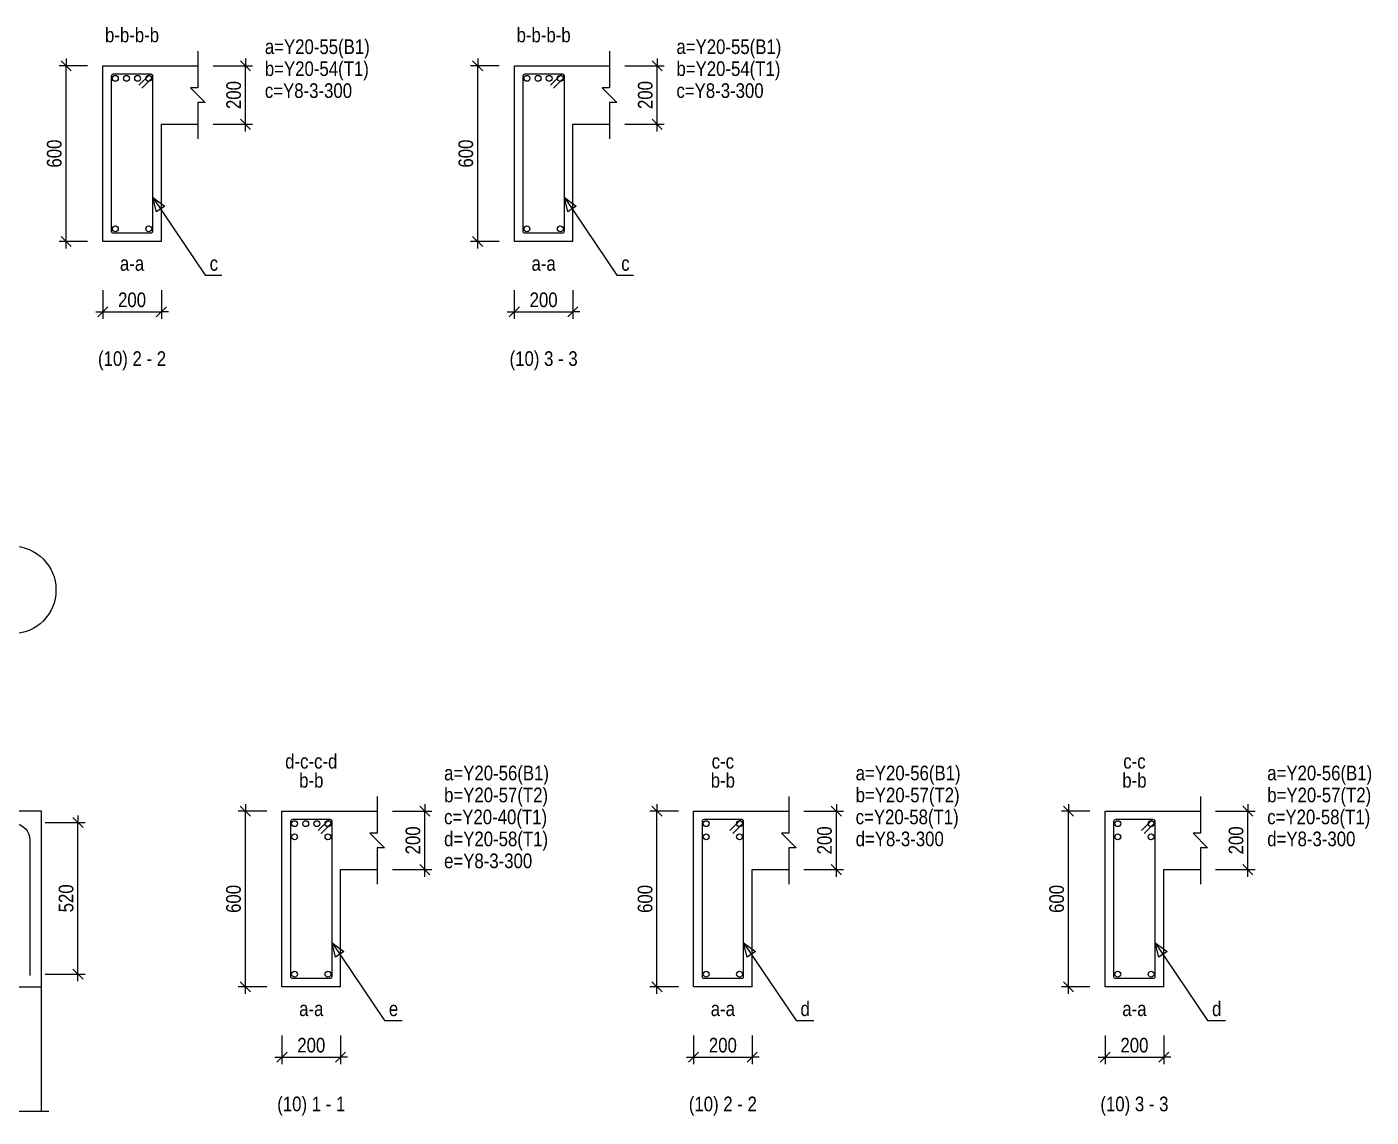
# Model space of a CAD drawing. Extents: x 0 to 206258, y -403073 to 0.
# Drawn here: x 62645 to 71823, y -273364 to -265919 of the extents above; entities that cross this region are included whole.
import ezdxf
from ezdxf.enums import TextEntityAlignment as Align
from ezdxf.lldxf.tags import DXFTag

# ---------------------------------------------------------------- set-up
doc = ezdxf.new("R2010")
doc.units = 0
doc.header["$LTSCALE"] = 1000
for name, color, linetype in [('Axis Circle(Dir 2)', 150, 'Continuous'), ('Break Line', 5, 'Continuous'), ('Dimension Line', 5, 'Continuous'), ('Leader Line', 5, 'Continuous'), ('Link Line', 3, 'Continuous'), ('Rebar Label', 6, 'Continuous'), ('Rebar Line', 7, 'Continuous'), ('Section Label', 1, 'Continuous'), ('Top Rebar Label', 6, 'Continuous'), ('Top Rebar Line', 7, 'Continuous')]:
    doc.layers.add(name, color=color, linetype=linetype)
for name, color, linetype, true_color in [('Back Elevation Line', 191, 'HIDDEN2', 0xd4aaff), ('Beam Line(D)', 112, 'Continuous', 0x00bd5e), ('Link Label', 94, 'Continuous', 0x008100)]:
    doc.layers.add(name, color=color, linetype=linetype, true_color=true_color)
doc.styles.add('Dimension Text', font='ARIALN.TTF', dxfattribs={"height": 100})
doc.styles.add('Link Label', font='ARIALN.TTF', dxfattribs={"height": 100})
doc.styles.add('Rebar Label', font='ARIALN.TTF', dxfattribs={"height": 100})
doc.styles.add('Section Label', font='ARIALN.TTF', dxfattribs={"height": 100})
doc.styles.add('Top Rebar Label', font='ARIALN.TTF', dxfattribs={"height": 100})
tags = doc.linetypes.add('HIDDEN2', pattern=[0.1875, 0.125, -0.0625]).pattern_tags.tags
tags[6:7] = [DXFTag(74, 4), DXFTag(75, 0), DXFTag(340, '0'), DXFTag(46, 0.0), DXFTag(50, 0.0), DXFTag(44, 0.0), DXFTag(45, 0.0)]
tags[4:5] = [DXFTag(74, 4), DXFTag(75, 0), DXFTag(340, '0'), DXFTag(46, 0.0), DXFTag(50, 0.0), DXFTag(44, 0.0), DXFTag(45, 0.0)]
doc.dimstyles.new('BEAM', dxfattribs={"dimtxt": 100, "dimasz": 30, "dimexe": 48.3, "dimexo": 103.5, "dimgap": 30, "dimtad": 1, "dimtoh": 1, "dimdec": 1, "dimlfac": 0.5, "dimdsep": 46, "dimtxsty": 'Dimension Text', "dimblk": 'PCDIM_TICK', "dimcen": 0.09, "dimclrd": 5, "dimclre": 5, "dimclrt": 5, "dimadec": 1, "dimazin": 0, "dimtp": 1, "dimtm": 1, "dimtfac": 1, "dimtdec": 4, "dimtofl": 0, "dimtmove": 0, "dimatfit": 3, "dimfxl": 1, "dimtolj": 1, "dimtzin": 0, "dimarcsym": 0})

# ---------------------------------------------------------------- blocks, each defined once
blk = doc.blocks.new('PCDIM_TICK')
at = {"layer": 'Dimension Line', "color": 0, "transparency": 33554687}
for p, q in [((1.15, 1.15), (-1.15, -1.15)), ((1.61, 0), (0, 0))]:
    blk.add_line(p, q, dxfattribs=at)
blk = doc.blocks.new('*U3423')
at = {"layer": 'Dimension Line', "color": 5, "true_color": 0x0000ff, "transparency": 16777216}
for p, q in [((63916.7, -266184.3), (64186.5, -266184.3)), ((64138.2, -266584.3), (64138.2, -266184.3)), ((63916.7, -266584.3), (64186.5, -266584.3))]:
    blk.add_line(p, q, dxfattribs=at)
at = {"layer": 'Dimension Line', "color": 5, "true_color": 0x0000ff, "transparency": 16777216, "xscale": 30, "yscale": 30}
for p, rotation in [((64138.2, -266184.3), 89.99999999999447), ((64138.2, -266584.3), 269.9999999999834)]:
    blk.add_blockref('PCDIM_TICK', p, dxfattribs=dict(at, rotation=rotation))
at = {"layer": 'Dimension Line', "color": 5, "true_color": 0x0000ff, "transparency": 16777216, "insert": (64108.2, -266384.3), "char_height": 100, "width": 182.775, "attachment_point": 8, "rotation": 90, "style": 'Dimension Text'}
blk.add_mtext('200', dxfattribs=at)
blk = doc.blocks.new('*U3424')
at = {"layer": 'Dimension Line', "color": 5, "true_color": 0x0000ff, "transparency": 16777216}
for p, q in [((63059.7, -266184.3), (62864.9, -266184.3)), ((62913.2, -267384.3), (62913.2, -266184.3)), ((63059.7, -267384.3), (62864.9, -267384.3))]:
    blk.add_line(p, q, dxfattribs=at)
at = {"layer": 'Dimension Line', "color": 5, "true_color": 0x0000ff, "transparency": 16777216, "xscale": 30, "yscale": 30}
for p, rotation in [((62913.2, -266184.3), 89.99999999999447), ((62913.2, -267384.3), 269.9999999999834)]:
    blk.add_blockref('PCDIM_TICK', p, dxfattribs=dict(at, rotation=rotation))
at = {"layer": 'Dimension Line', "color": 5, "true_color": 0x0000ff, "transparency": 16777216, "insert": (62883.2, -266784.3), "char_height": 100, "width": 181.97, "attachment_point": 8, "rotation": 90, "style": 'Dimension Text'}
blk.add_mtext('600', dxfattribs=at)
blk = doc.blocks.new('*U3425')
at = {"layer": 'Dimension Line', "color": 5, "true_color": 0x0000ff, "transparency": 16777216}
for p, q in [((63163.2, -267717.8), (63163.2, -267912.6)), ((63563.2, -267717.8), (63563.2, -267912.6)), ((63163.2, -267864.3), (63563.2, -267864.3))]:
    blk.add_line(p, q, dxfattribs=at)
at = {"layer": 'Dimension Line', "color": 5, "true_color": 0x0000ff, "transparency": 16777216, "xscale": 30, "yscale": 30, "rotation": 180.0000000000004}
blk.add_blockref('PCDIM_TICK', (63163.2, -267864.3), dxfattribs=at)
at = {"layer": 'Dimension Line', "color": 5, "true_color": 0x0000ff, "transparency": 16777216, "xscale": 30, "yscale": 30}
blk.add_blockref('PCDIM_TICK', (63563.2, -267864.3), dxfattribs=at)
at = {"layer": 'Dimension Line', "color": 5, "true_color": 0x0000ff, "transparency": 16777216, "insert": (63363.2, -267834.3), "char_height": 100, "width": 182.775, "attachment_point": 8, "style": 'Dimension Text'}
blk.add_mtext('200', dxfattribs=at)
blk = doc.blocks.new('*U3426')
at = {"layer": 'Dimension Line', "color": 5, "true_color": 0x0000ff, "transparency": 16777216}
for p, q in [((66726.9, -266184.3), (66996.7, -266184.3)), ((66948.4, -266584.3), (66948.4, -266184.3)), ((66726.9, -266584.3), (66996.7, -266584.3))]:
    blk.add_line(p, q, dxfattribs=at)
at = {"layer": 'Dimension Line', "color": 5, "true_color": 0x0000ff, "transparency": 16777216, "xscale": 30, "yscale": 30}
for p, rotation in [((66948.4, -266184.3), 89.99999999999447), ((66948.4, -266584.3), 269.9999999999834)]:
    blk.add_blockref('PCDIM_TICK', p, dxfattribs=dict(at, rotation=rotation))
at = {"layer": 'Dimension Line', "color": 5, "true_color": 0x0000ff, "transparency": 16777216, "insert": (66918.4, -266384.3), "char_height": 100, "width": 182.775, "attachment_point": 8, "rotation": 90, "style": 'Dimension Text'}
blk.add_mtext('200', dxfattribs=at)
blk = doc.blocks.new('*U3427')
at = {"layer": 'Dimension Line', "color": 5, "true_color": 0x0000ff, "transparency": 16777216}
for p, q in [((65869.9, -266184.3), (65675.1, -266184.3)), ((65723.4, -267384.3), (65723.4, -266184.3)), ((65869.9, -267384.3), (65675.1, -267384.3))]:
    blk.add_line(p, q, dxfattribs=at)
at = {"layer": 'Dimension Line', "color": 5, "true_color": 0x0000ff, "transparency": 16777216, "xscale": 30, "yscale": 30}
for p, rotation in [((65723.4, -266184.3), 89.99999999999447), ((65723.4, -267384.3), 269.9999999999834)]:
    blk.add_blockref('PCDIM_TICK', p, dxfattribs=dict(at, rotation=rotation))
at = {"layer": 'Dimension Line', "color": 5, "true_color": 0x0000ff, "transparency": 16777216, "insert": (65693.4, -266784.3), "char_height": 100, "width": 181.97, "attachment_point": 8, "rotation": 90, "style": 'Dimension Text'}
blk.add_mtext('600', dxfattribs=at)
blk = doc.blocks.new('*U3428')
at = {"layer": 'Dimension Line', "color": 5, "true_color": 0x0000ff, "transparency": 16777216}
for p, q in [((65973.4, -267717.8), (65973.4, -267912.6)), ((66373.4, -267717.8), (66373.4, -267912.6)), ((65973.4, -267864.3), (66373.4, -267864.3))]:
    blk.add_line(p, q, dxfattribs=at)
at = {"layer": 'Dimension Line', "color": 5, "true_color": 0x0000ff, "transparency": 16777216, "xscale": 30, "yscale": 30, "rotation": 180.0000000000004}
blk.add_blockref('PCDIM_TICK', (65973.4, -267864.3), dxfattribs=at)
at = {"layer": 'Dimension Line', "color": 5, "true_color": 0x0000ff, "transparency": 16777216, "xscale": 30, "yscale": 30}
blk.add_blockref('PCDIM_TICK', (66373.4, -267864.3), dxfattribs=at)
at = {"layer": 'Dimension Line', "color": 5, "true_color": 0x0000ff, "transparency": 16777216, "insert": (66173.4, -267834.3), "char_height": 100, "width": 182.775, "attachment_point": 8, "style": 'Dimension Text'}
blk.add_mtext('200', dxfattribs=at)
blk = doc.blocks.new('*U3464')
at = {"layer": 'Dimension Line', "color": 5, "true_color": 0x0000ff, "transparency": 16777216}
for p, q in [((65140.5, -271274.3), (65410.3, -271274.3)), ((65362, -271674.3), (65362, -271274.3)), ((65140.5, -271674.3), (65410.3, -271674.3))]:
    blk.add_line(p, q, dxfattribs=at)
at = {"layer": 'Dimension Line', "color": 5, "true_color": 0x0000ff, "transparency": 16777216, "xscale": 30, "yscale": 30}
for p, rotation in [((65362, -271274.3), 89.99999999999447), ((65362, -271674.3), 269.9999999999834)]:
    blk.add_blockref('PCDIM_TICK', p, dxfattribs=dict(at, rotation=rotation))
at = {"layer": 'Dimension Line', "color": 5, "true_color": 0x0000ff, "transparency": 16777216, "insert": (65332, -271474.3), "char_height": 100, "width": 182.775, "attachment_point": 8, "rotation": 90, "style": 'Dimension Text'}
blk.add_mtext('200', dxfattribs=at)
blk = doc.blocks.new('*U3465')
at = {"layer": 'Dimension Line', "color": 5, "true_color": 0x0000ff, "transparency": 16777216}
for p, q in [((64283.5, -271274.3), (64088.7, -271274.3)), ((64137, -272474.3), (64137, -271274.3)), ((64283.5, -272474.3), (64088.7, -272474.3))]:
    blk.add_line(p, q, dxfattribs=at)
at = {"layer": 'Dimension Line', "color": 5, "true_color": 0x0000ff, "transparency": 16777216, "xscale": 30, "yscale": 30}
for p, rotation in [((64137, -271274.3), 89.99999999999447), ((64137, -272474.3), 269.9999999999834)]:
    blk.add_blockref('PCDIM_TICK', p, dxfattribs=dict(at, rotation=rotation))
at = {"layer": 'Dimension Line', "color": 5, "true_color": 0x0000ff, "transparency": 16777216, "insert": (64107, -271874.3), "char_height": 100, "width": 181.97, "attachment_point": 8, "rotation": 90, "style": 'Dimension Text'}
blk.add_mtext('600', dxfattribs=at)
blk = doc.blocks.new('*U3466')
at = {"layer": 'Dimension Line', "color": 5, "true_color": 0x0000ff, "transparency": 16777216}
for p, q in [((64387, -272807.8), (64387, -273002.6)), ((64787, -272807.8), (64787, -273002.6)), ((64387, -272954.3), (64787, -272954.3))]:
    blk.add_line(p, q, dxfattribs=at)
at = {"layer": 'Dimension Line', "color": 5, "true_color": 0x0000ff, "transparency": 16777216, "xscale": 30, "yscale": 30, "rotation": 180.0000000000004}
blk.add_blockref('PCDIM_TICK', (64387, -272954.3), dxfattribs=at)
at = {"layer": 'Dimension Line', "color": 5, "true_color": 0x0000ff, "transparency": 16777216, "xscale": 30, "yscale": 30}
blk.add_blockref('PCDIM_TICK', (64787, -272954.3), dxfattribs=at)
at = {"layer": 'Dimension Line', "color": 5, "true_color": 0x0000ff, "transparency": 16777216, "insert": (64587, -272924.3), "char_height": 100, "width": 182.775, "attachment_point": 8, "style": 'Dimension Text'}
blk.add_mtext('200', dxfattribs=at)
blk = doc.blocks.new('*U3467')
at = {"layer": 'Dimension Line', "color": 5, "true_color": 0x0000ff, "transparency": 16777216}
for p, q in [((67950.7, -271274.3), (68220.5, -271274.3)), ((68172.2, -271674.3), (68172.2, -271274.3)), ((67950.7, -271674.3), (68220.5, -271674.3))]:
    blk.add_line(p, q, dxfattribs=at)
at = {"layer": 'Dimension Line', "color": 5, "true_color": 0x0000ff, "transparency": 16777216, "xscale": 30, "yscale": 30}
for p, rotation in [((68172.2, -271274.3), 89.99999999999447), ((68172.2, -271674.3), 269.9999999999834)]:
    blk.add_blockref('PCDIM_TICK', p, dxfattribs=dict(at, rotation=rotation))
at = {"layer": 'Dimension Line', "color": 5, "true_color": 0x0000ff, "transparency": 16777216, "insert": (68142.2, -271474.3), "char_height": 100, "width": 182.775, "attachment_point": 8, "rotation": 90, "style": 'Dimension Text'}
blk.add_mtext('200', dxfattribs=at)
blk = doc.blocks.new('*U3468')
at = {"layer": 'Dimension Line', "color": 5, "true_color": 0x0000ff, "transparency": 16777216}
for p, q in [((67093.7, -271274.3), (66898.9, -271274.3)), ((66947.2, -272474.3), (66947.2, -271274.3)), ((67093.7, -272474.3), (66898.9, -272474.3))]:
    blk.add_line(p, q, dxfattribs=at)
at = {"layer": 'Dimension Line', "color": 5, "true_color": 0x0000ff, "transparency": 16777216, "xscale": 30, "yscale": 30}
for p, rotation in [((66947.2, -271274.3), 89.99999999999447), ((66947.2, -272474.3), 269.9999999999834)]:
    blk.add_blockref('PCDIM_TICK', p, dxfattribs=dict(at, rotation=rotation))
at = {"layer": 'Dimension Line', "color": 5, "true_color": 0x0000ff, "transparency": 16777216, "insert": (66917.2, -271874.3), "char_height": 100, "width": 181.97, "attachment_point": 8, "rotation": 90, "style": 'Dimension Text'}
blk.add_mtext('600', dxfattribs=at)
blk = doc.blocks.new('*U3469')
at = {"layer": 'Dimension Line', "color": 5, "true_color": 0x0000ff, "transparency": 16777216}
for p, q in [((67197.2, -272807.8), (67197.2, -273002.6)), ((67597.2, -272807.8), (67597.2, -273002.6)), ((67197.2, -272954.3), (67597.2, -272954.3))]:
    blk.add_line(p, q, dxfattribs=at)
at = {"layer": 'Dimension Line', "color": 5, "true_color": 0x0000ff, "transparency": 16777216, "xscale": 30, "yscale": 30, "rotation": 180.0000000000004}
blk.add_blockref('PCDIM_TICK', (67197.2, -272954.3), dxfattribs=at)
at = {"layer": 'Dimension Line', "color": 5, "true_color": 0x0000ff, "transparency": 16777216, "xscale": 30, "yscale": 30}
blk.add_blockref('PCDIM_TICK', (67597.2, -272954.3), dxfattribs=at)
at = {"layer": 'Dimension Line', "color": 5, "true_color": 0x0000ff, "transparency": 16777216, "insert": (67397.2, -272924.3), "char_height": 100, "width": 182.775, "attachment_point": 8, "style": 'Dimension Text'}
blk.add_mtext('200', dxfattribs=at)
blk = doc.blocks.new('*U3470')
at = {"layer": 'Dimension Line', "color": 5, "true_color": 0x0000ff, "transparency": 16777216}
for p, q in [((70760.9, -271274.3), (71030.7, -271274.3)), ((70982.4, -271674.3), (70982.4, -271274.3)), ((70760.9, -271674.3), (71030.7, -271674.3))]:
    blk.add_line(p, q, dxfattribs=at)
at = {"layer": 'Dimension Line', "color": 5, "true_color": 0x0000ff, "transparency": 16777216, "xscale": 30, "yscale": 30}
for p, rotation in [((70982.4, -271274.3), 89.99999999999447), ((70982.4, -271674.3), 269.9999999999834)]:
    blk.add_blockref('PCDIM_TICK', p, dxfattribs=dict(at, rotation=rotation))
at = {"layer": 'Dimension Line', "color": 5, "true_color": 0x0000ff, "transparency": 16777216, "insert": (70952.4, -271474.3), "char_height": 100, "width": 182.775, "attachment_point": 8, "rotation": 90, "style": 'Dimension Text'}
blk.add_mtext('200', dxfattribs=at)
blk = doc.blocks.new('*U3471')
at = {"layer": 'Dimension Line', "color": 5, "true_color": 0x0000ff, "transparency": 16777216}
for p, q in [((69903.9, -271274.3), (69709.1, -271274.3)), ((69757.4, -272474.3), (69757.4, -271274.3)), ((69903.9, -272474.3), (69709.1, -272474.3))]:
    blk.add_line(p, q, dxfattribs=at)
at = {"layer": 'Dimension Line', "color": 5, "true_color": 0x0000ff, "transparency": 16777216, "xscale": 30, "yscale": 30}
for p, rotation in [((69757.4, -271274.3), 89.99999999999447), ((69757.4, -272474.3), 269.9999999999834)]:
    blk.add_blockref('PCDIM_TICK', p, dxfattribs=dict(at, rotation=rotation))
at = {"layer": 'Dimension Line', "color": 5, "true_color": 0x0000ff, "transparency": 16777216, "insert": (69727.4, -271874.3), "char_height": 100, "width": 181.97, "attachment_point": 8, "rotation": 90, "style": 'Dimension Text'}
blk.add_mtext('600', dxfattribs=at)
blk = doc.blocks.new('*U3472')
at = {"layer": 'Dimension Line', "color": 5, "true_color": 0x0000ff, "transparency": 16777216}
for p, q in [((70007.4, -272807.8), (70007.4, -273002.6)), ((70407.4, -272807.8), (70407.4, -273002.6)), ((70007.4, -272954.3), (70407.4, -272954.3))]:
    blk.add_line(p, q, dxfattribs=at)
at = {"layer": 'Dimension Line', "color": 5, "true_color": 0x0000ff, "transparency": 16777216, "xscale": 30, "yscale": 30, "rotation": 180.0000000000004}
blk.add_blockref('PCDIM_TICK', (70007.4, -272954.3), dxfattribs=at)
at = {"layer": 'Dimension Line', "color": 5, "true_color": 0x0000ff, "transparency": 16777216, "xscale": 30, "yscale": 30}
blk.add_blockref('PCDIM_TICK', (70407.4, -272954.3), dxfattribs=at)
at = {"layer": 'Dimension Line', "color": 5, "true_color": 0x0000ff, "transparency": 16777216, "insert": (70207.4, -272924.3), "char_height": 100, "width": 182.775, "attachment_point": 8, "style": 'Dimension Text'}
blk.add_mtext('200', dxfattribs=at)
blk = doc.blocks.new('*U3475')
at = {"layer": 'Dimension Line', "color": 5, "true_color": 0x0000ff, "transparency": 16777216}
for p, q in [((62769.5, -271352.3), (63042.3, -271352.3)), ((62994, -272388.3), (62994, -271352.3)), ((62769.5, -272388.3), (63042.3, -272388.3))]:
    blk.add_line(p, q, dxfattribs=at)
at = {"layer": 'Dimension Line', "color": 5, "true_color": 0x0000ff, "transparency": 16777216, "xscale": 30, "yscale": 30}
for p, rotation in [((62994, -271352.3), 89.99999999999447), ((62994, -272388.3), 269.9999999999834)]:
    blk.add_blockref('PCDIM_TICK', p, dxfattribs=dict(at, rotation=rotation))
at = {"layer": 'Dimension Line', "color": 5, "true_color": 0x0000ff, "transparency": 16777216, "insert": (62964, -271870.3), "char_height": 100, "width": 181.501, "attachment_point": 8, "rotation": 90, "style": 'Dimension Text'}
blk.add_mtext('520', dxfattribs=at)

msp = doc.modelspace()

# ---------------------------------------------------------------- linework, layer by layer
at = {"layer": 'Axis Circle(Dir 2)', "transparency": 33554687}
msp.add_circle((62543.964, -269764.284), 300, dxfattribs=at)
at = {"layer": 'Back Elevation Line', "transparency": 33554687}
for points in [[(62743.964, -271274.284), (62343.964, -271274.284)], [(62743.964, -272474.284), (62743.964, -271274.284)], [(62343.964, -272474.284), (62743.964, -272474.284)]]:
    msp.add_lwpolyline(points, dxfattribs=at)
at = {"layer": 'Beam Line(D)', "transparency": 33554687}
for points in [[(63163.203, -266184.284), (63563.203, -266184.284)], [(63563.203, -267384.284), (63163.203, -267384.284), (63163.203, -266184.284)], [(63563.203, -266184.284), (63563.203, -266184.284)], [(63563.203, -266184.284), (63813.203, -266184.284)], [(65973.442, -266184.284), (66373.442, -266184.284)], [(66373.442, -267384.284), (65973.442, -267384.284), (65973.442, -266184.284)], [(66373.442, -266184.284), (66373.442, -266184.284)], [(66373.442, -266184.284), (66623.442, -266184.284)], [(63563.203, -267384.284), (63563.203, -266584.284), (63813.203, -266584.284)], [(66373.442, -267384.284), (66373.442, -266584.284), (66623.442, -266584.284)], [(62743.964, -271274.284), (62343.964, -271274.284)], [(62743.965, -273324.284), (62743.964, -271274.284)], [(64386.964, -271274.284), (64786.964, -271274.284)], [(64786.964, -272474.284), (64386.964, -272474.284), (64386.964, -271274.284)], [(64786.964, -271274.284), (64786.964, -271274.284)], [(64786.964, -271274.284), (65036.964, -271274.284)], [(67197.203, -271274.284), (67597.203, -271274.284)], [(67597.203, -272474.284), (67197.203, -272474.284), (67197.203, -271274.284)], [(67597.203, -271274.284), (67597.203, -271274.284)], [(67597.203, -271274.284), (67847.203, -271274.284)], [(70007.442, -271274.284), (70407.442, -271274.284)], [(70407.442, -272474.284), (70007.442, -272474.284), (70007.442, -271274.284)], [(70407.442, -271274.284), (70407.442, -271274.284)], [(70407.442, -271274.284), (70657.442, -271274.284)], [(64786.964, -272474.284), (64786.964, -271674.284), (65036.964, -271674.284)], [(67597.203, -272474.284), (67597.203, -271674.284), (67847.203, -271674.284)], [(70407.442, -272474.284), (70407.442, -271674.284), (70657.442, -271674.284)]]:
    msp.add_lwpolyline(points, dxfattribs=at)
at = {"layer": 'Break Line', "transparency": 33554687}
for points in [[(63813.203, -266084.284), (63813.203, -266334.284), (63763.203, -266334.284), (63863.203, -266434.284), (63813.203, -266434.284), (63813.203, -266684.284)], [(66623.442, -266084.284), (66623.442, -266334.284), (66573.442, -266334.284), (66673.442, -266434.284), (66623.442, -266434.284), (66623.442, -266684.284)], [(65036.964, -271174.284), (65036.964, -271424.284), (64986.964, -271424.284), (65086.964, -271524.284), (65036.964, -271524.284), (65036.964, -271774.284)], [(67847.203, -271174.284), (67847.203, -271424.284), (67797.203, -271424.284), (67897.203, -271524.284), (67847.203, -271524.284), (67847.203, -271774.284)], [(70657.442, -271174.284), (70657.442, -271424.284), (70607.442, -271424.284), (70707.442, -271524.284), (70657.442, -271524.284), (70657.442, -271774.284)], [(62293.964, -273324.284), (62503.964, -273324.284), (62503.964, -273284.284), (62583.964, -273364.284), (62583.964, -273324.284), (62793.965, -273324.284)]]:
    msp.add_lwpolyline(points, dxfattribs=at)
at = {"layer": 'Leader Line', "transparency": 33554687}
for points in [[(63586.144, -267143.008), (63529.459, -267181.297), (63505.203, -267084.283), (63586.144, -267143.008)], [(63505.203, -267084.283), (63863.203, -267614.284), (63976.333, -267614.284)], [(66396.383, -267143.009), (66339.699, -267181.298), (66315.442, -267084.284), (66396.383, -267143.009)], [(66315.442, -267084.284), (66673.442, -267614.284), (66786.571, -267614.284)], [(64809.905, -272233.008), (64753.221, -272271.297), (64728.964, -272174.283), (64809.905, -272233.008)], [(64728.964, -272174.283), (65086.964, -272704.284), (65207.776, -272704.284)], [(67620.144, -272233.009), (67563.46, -272271.298), (67539.204, -272174.284), (67620.144, -272233.009)], [(67539.204, -272174.284), (67897.203, -272704.284), (68018.015, -272704.284)], [(70430.381, -272233.007), (70373.697, -272271.296), (70349.441, -272174.282), (70430.381, -272233.007)], [(70349.441, -272174.282), (70707.442, -272704.284), (70828.253, -272704.284)]]:
    msp.add_lwpolyline(points, dxfattribs=at)
at = {"layer": 'Link Line', "transparency": 33554687}
for points in [[(63430.392, -266336.894), (63501.103, -266266.183, 0.66817864), (63491.203, -266242.284), (63235.203, -266242.284, 0.41421356), (63221.203, -266256.284), (63221.203, -267312.284, 0.41421356), (63235.203, -267326.284), (63491.203, -267326.284, 0.41421356), (63505.203, -267312.284), (63505.203, -266256.284, 0.66817864), (63481.304, -266246.384), (63410.593, -266317.095)], [(66240.631, -266336.894), (66311.342, -266266.183, 0.66817864), (66301.442, -266242.284), (66045.442, -266242.284, 0.41421356), (66031.442, -266256.284), (66031.442, -267312.284, 0.41421356), (66045.442, -267326.284), (66301.442, -267326.284, 0.41421356), (66315.442, -267312.284), (66315.442, -266256.284, 0.66817864), (66291.543, -266246.384), (66220.832, -266317.095)], [(64654.153, -271426.894), (64724.864, -271356.183, 0.66817864), (64714.964, -271332.284), (64458.964, -271332.284, 0.41421356), (64444.964, -271346.284), (64444.964, -272402.284, 0.41421356), (64458.964, -272416.284), (64714.964, -272416.284, 0.41421356), (64728.964, -272402.284), (64728.964, -271346.284, 0.66817864), (64705.065, -271336.384), (64634.354, -271407.095)], [(67464.392, -271426.894), (67535.103, -271356.183, 0.66817864), (67525.203, -271332.284), (67269.203, -271332.284, 0.41421356), (67255.203, -271346.284), (67255.203, -272402.284, 0.41421356), (67269.203, -272416.284), (67525.203, -272416.284, 0.41421356), (67539.203, -272402.284), (67539.203, -271346.284, 0.66817864), (67515.304, -271336.384), (67444.593, -271407.095)], [(70274.631, -271426.894), (70345.341, -271356.183, 0.66817864), (70335.442, -271332.284), (70079.442, -271332.284, 0.41421356), (70065.442, -271346.284), (70065.442, -272402.284, 0.41421356), (70079.442, -272416.284), (70335.442, -272416.284, 0.41421356), (70349.442, -272402.284), (70349.442, -271346.284, 0.66817864), (70325.542, -271336.384), (70254.832, -271407.095)]]:
    msp.add_lwpolyline(points, format="xyb", dxfattribs=at)
at = {"layer": 'Rebar Line', "transparency": 33554687}
for centre in [(63249.203, -266270.284), (63325.203, -266270.284), (63401.203, -266270.284), (63477.203, -266270.284), (66059.442, -266270.284), (66135.442, -266270.284), (66211.442, -266270.284), (66287.442, -266270.284), (63249.203, -267298.284), (63477.203, -267298.284), (66059.442, -267298.284), (66287.442, -267298.284), (64472.964, -271360.284), (64548.964, -271360.284), (64624.964, -271360.284), (64700.964, -271360.284), (67283.203, -271360.284), (67511.203, -271360.284), (70093.442, -271360.284), (70321.442, -271360.284), (64472.964, -271450.284), (64700.964, -271450.284), (67283.203, -271450.284), (67511.203, -271450.284), (70093.442, -271450.284), (70321.442, -271450.284), (64472.964, -272388.284), (64700.964, -272388.284), (67283.203, -272388.284), (67511.203, -272388.284), (70093.442, -272388.284), (70321.442, -272388.284)]:
    msp.add_circle(centre, 20, dxfattribs=at)
at = {"layer": 'Top Rebar Line', "transparency": 33554687}
msp.add_lwpolyline([(53081.964, -272388.284), (53081.964, -271470.239, -0.41421356), (53191.92, -271360.284), (62556.008, -271360.284, -0.41421356), (62665.964, -271470.239), (62665.964, -272396.284)], format="xyb", dxfattribs=at)

# ---------------------------------------------------------------- texts
at = {"layer": 'Link Label', "transparency": 33554687, "style": 'Link Label'}
for s, p in [(' c=Y8-3-300', (64238.203, -266404.284)), (' c=Y8-3-300', (67048.442, -266404.284)), ('c', (63893.203, -267584.284)), ('c', (66703.442, -267584.284)), (' d=Y8-3-300', (68272.203, -271514.284)), (' d=Y8-3-300', (71082.442, -271514.284)), (' e=Y8-3-300', (65461.964, -271664.284)), ('d', (67927.203, -272674.284)), ('d', (70737.442, -272674.284)), ('e', (65116.964, -272674.284))]:
    msp.add_text(s, height=100, dxfattribs=at).set_placement(p)
at = {"layer": 'Rebar Label', "transparency": 33554687, "style": 'Rebar Label'}
for s, p in [('b-b-b-b', (63363.203, -266054.284)), ('b-b-b-b', (66173.442, -266054.284)), ('a-a', (63363.203, -267614.284)), ('a-a', (66173.442, -267614.284)), ('d-c-c-d', (64586.964, -271014.284)), ('c-c', (67397.203, -271014.284)), ('c-c', (70207.442, -271014.284)), ('b-b', (64586.964, -271144.284)), ('b-b', (67397.203, -271144.284)), ('b-b', (70207.442, -271144.284)), ('a-a', (64586.964, -272704.284)), ('a-a', (67397.203, -272704.284)), ('a-a', (70207.442, -272704.284))]:
    msp.add_text(s, height=100, dxfattribs=at).set_placement(p, align=Align.BOTTOM_CENTER)
for s, p in [(' a=Y20-55(B1)', (64238.203, -266104.284)), (' a=Y20-55(B1)', (67048.442, -266104.284)), (' a=Y20-56(B1)', (65461.964, -271064.284)), (' a=Y20-56(B1)', (68272.203, -271064.284)), (' a=Y20-56(B1)', (71082.442, -271064.284))]:
    msp.add_text(s, height=100, dxfattribs=at).set_placement(p)
at = {"layer": 'Section Label', "transparency": 33554687, "style": 'Section Label'}
for s, p in [('(10) 2 - 2', (63363.203, -268264.284)), ('(10) 3 - 3', (66173.442, -268264.284)), ('(10) 1 - 1', (64586.964, -273354.284)), ('(10) 2 - 2', (67397.203, -273354.284)), ('(10) 3 - 3', (70207.442, -273354.284))]:
    msp.add_text(s, height=100, dxfattribs=at).set_placement(p, align=Align.BOTTOM_CENTER)
at = {"layer": 'Top Rebar Label', "transparency": 33554687, "style": 'Top Rebar Label'}
for s, p in [(' b=Y20-54(T1)', (64238.203, -266254.284)), (' b=Y20-54(T1)', (67048.442, -266254.284)), (' b=Y20-57(T2)', (65461.964, -271214.284)), (' b=Y20-57(T2)', (68272.203, -271214.284)), (' b=Y20-57(T2)', (71082.442, -271214.284)), (' c=Y20-40(T1)', (65461.964, -271364.284)), (' c=Y20-58(T1)', (68272.203, -271364.284)), (' c=Y20-58(T1)', (71082.442, -271364.284)), (' d=Y20-58(T1)', (65461.964, -271514.284))]:
    msp.add_text(s, height=100, dxfattribs=at).set_placement(p)

# ---------------------------------------------------------------- dimensions: what is measured, and where the dimension line sits
at = {"layer": 'Dimension Line', "transparency": 33554687}
for base, p1, p2, text, picture, middle in [((62913.203, -266784.284), (63163.203, -267384.284), (63163.203, -266184.284), '600', '*U3424', (62913.203, -266784.284)), ((64138.203, -266384.284), (63813.203, -266584.284), (63813.203, -266184.284), '200', '*U3423', (64138.203, -266384.284)), ((65723.442, -266784.284), (65973.442, -267384.284), (65973.442, -266184.284), '600', '*U3427', (65723.442, -266784.284)), ((66948.442, -266384.284), (66623.442, -266584.284), (66623.442, -266184.284), '200', '*U3426', (66948.442, -266384.284)), ((62993.964, -271870.284), (62665.964, -272388.284), (62665.965, -271352.284), '520', '*U3475', (62993.964, -271870.284)), ((64136.964, -271874.284), (64386.964, -272474.284), (64386.964, -271274.284), '600', '*U3465', (64136.964, -271874.284)), ((65361.964, -271474.284), (65036.964, -271674.284), (65036.964, -271274.284), '200', '*U3464', (65361.964, -271474.284)), ((66947.203, -271874.284), (67197.203, -272474.284), (67197.203, -271274.284), '600', '*U3468', (66947.203, -271874.284)), ((68172.203, -271474.284), (67847.203, -271674.284), (67847.203, -271274.284), '200', '*U3467', (68172.203, -271474.284)), ((69757.442, -271874.284), (70007.442, -272474.284), (70007.442, -271274.284), '600', '*U3471', (69757.442, -271874.284)), ((70982.442, -271474.284), (70657.442, -271674.284), (70657.442, -271274.284), '200', '*U3470', (70982.442, -271474.284))]:
    dim = msp.add_linear_dim(base=base, p1=p1, p2=p2, angle=90, text=text, dimstyle='BEAM', override={"dimscale": 1, "dimtxt": 100, "dimasz": 30, "dimexe": 48.3, "dimexo": 103.5, "dimgap": 30, "dimtad": 1, "dimtih": 0, "dimdec": 1, "dimlfac": 0.5, "dimzin": 8, "dimlunit": 2, "dimpost": '', "dimtxsty": 'Dimension Text', "dimblk": 'PCDIM_TICK', "dimse1": 0, "dimse2": 0, "dimsd2": 0, "dimclrd": 5, "dimclre": 5, "dimclrt": 5, "dimaunit": 0, "dimadec": 1, "dimazin": 0, "dimtol": 0, "dimtp": 1, "dimtm": 1, "dimtmove": 0}, dxfattribs=at)
    dim.commit()
    dim.dimension.update_dxf_attribs({"geometry": picture, "text_midpoint": middle})
for base, p1, p2, picture, middle in [((63363.203, -267864.284), (63163.203, -267614.284), (63563.203, -267614.284), '*U3425', (63363.203, -267864.284)), ((66173.442, -267864.284), (65973.442, -267614.284), (66373.442, -267614.284), '*U3428', (66173.442, -267864.284)), ((64586.964, -272954.284), (64386.964, -272704.284), (64786.964, -272704.284), '*U3466', (64586.964, -272954.284)), ((67397.203, -272954.284), (67197.203, -272704.284), (67597.203, -272704.284), '*U3469', (67397.203, -272954.284)), ((70207.442, -272954.284), (70007.442, -272704.284), (70407.442, -272704.284), '*U3472', (70207.442, -272954.284))]:
    dim = msp.add_linear_dim(base=base, p1=p1, p2=p2, text='200', dimstyle='BEAM', override={"dimscale": 1, "dimtxt": 100, "dimasz": 30, "dimexe": 48.3, "dimexo": 103.5, "dimgap": 30, "dimtad": 1, "dimtih": 0, "dimdec": 1, "dimlfac": 0.5, "dimzin": 8, "dimlunit": 2, "dimpost": '', "dimtxsty": 'Dimension Text', "dimblk": 'PCDIM_TICK', "dimse1": 0, "dimse2": 0, "dimsd2": 0, "dimclrd": 5, "dimclre": 5, "dimclrt": 5, "dimaunit": 0, "dimadec": 1, "dimazin": 0, "dimtol": 0, "dimtp": 1, "dimtm": 1, "dimtmove": 0}, dxfattribs=at)
    dim.commit()
    dim.dimension.update_dxf_attribs({"geometry": picture, "text_midpoint": middle})

doc.saveas('drawing.dxf')
